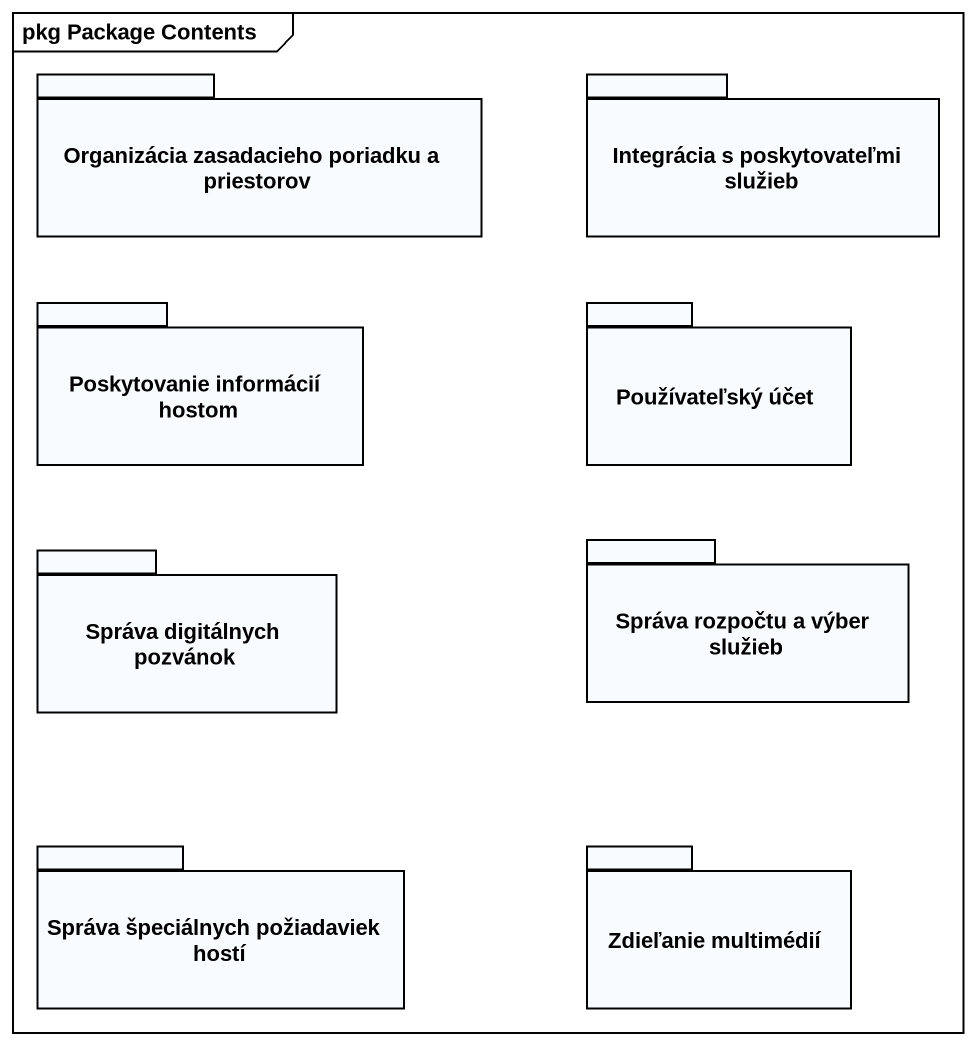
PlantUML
@startuml
mainframe pkg Package Contents
package "Organizácia zasadacieho poriadku a priestorov" as Organizácia_zasadacieho {
}
package "Integrácia s poskytovateľmi služieb" as Integrácia_s_poskytovateľmi {
}
package "Poskytovanie informácií hostom" as Poskytovanie_informácií {
}
package "Používateľský účet" as Používateľský_účet {
}
package "Správa digitálnych pozvánok" as Správa_digitálnych_pozvánok {
}
package "Správa rozpočtu a výber služieb" as Správa_rozpočtu_a_výber {
}
package "Správa špeciálnych požiadaviek hostí" as Správa_špeciálnych {
}
package "Zdieľanie multimédií" as Zdieľanie_multimédií {
}
@enduml
